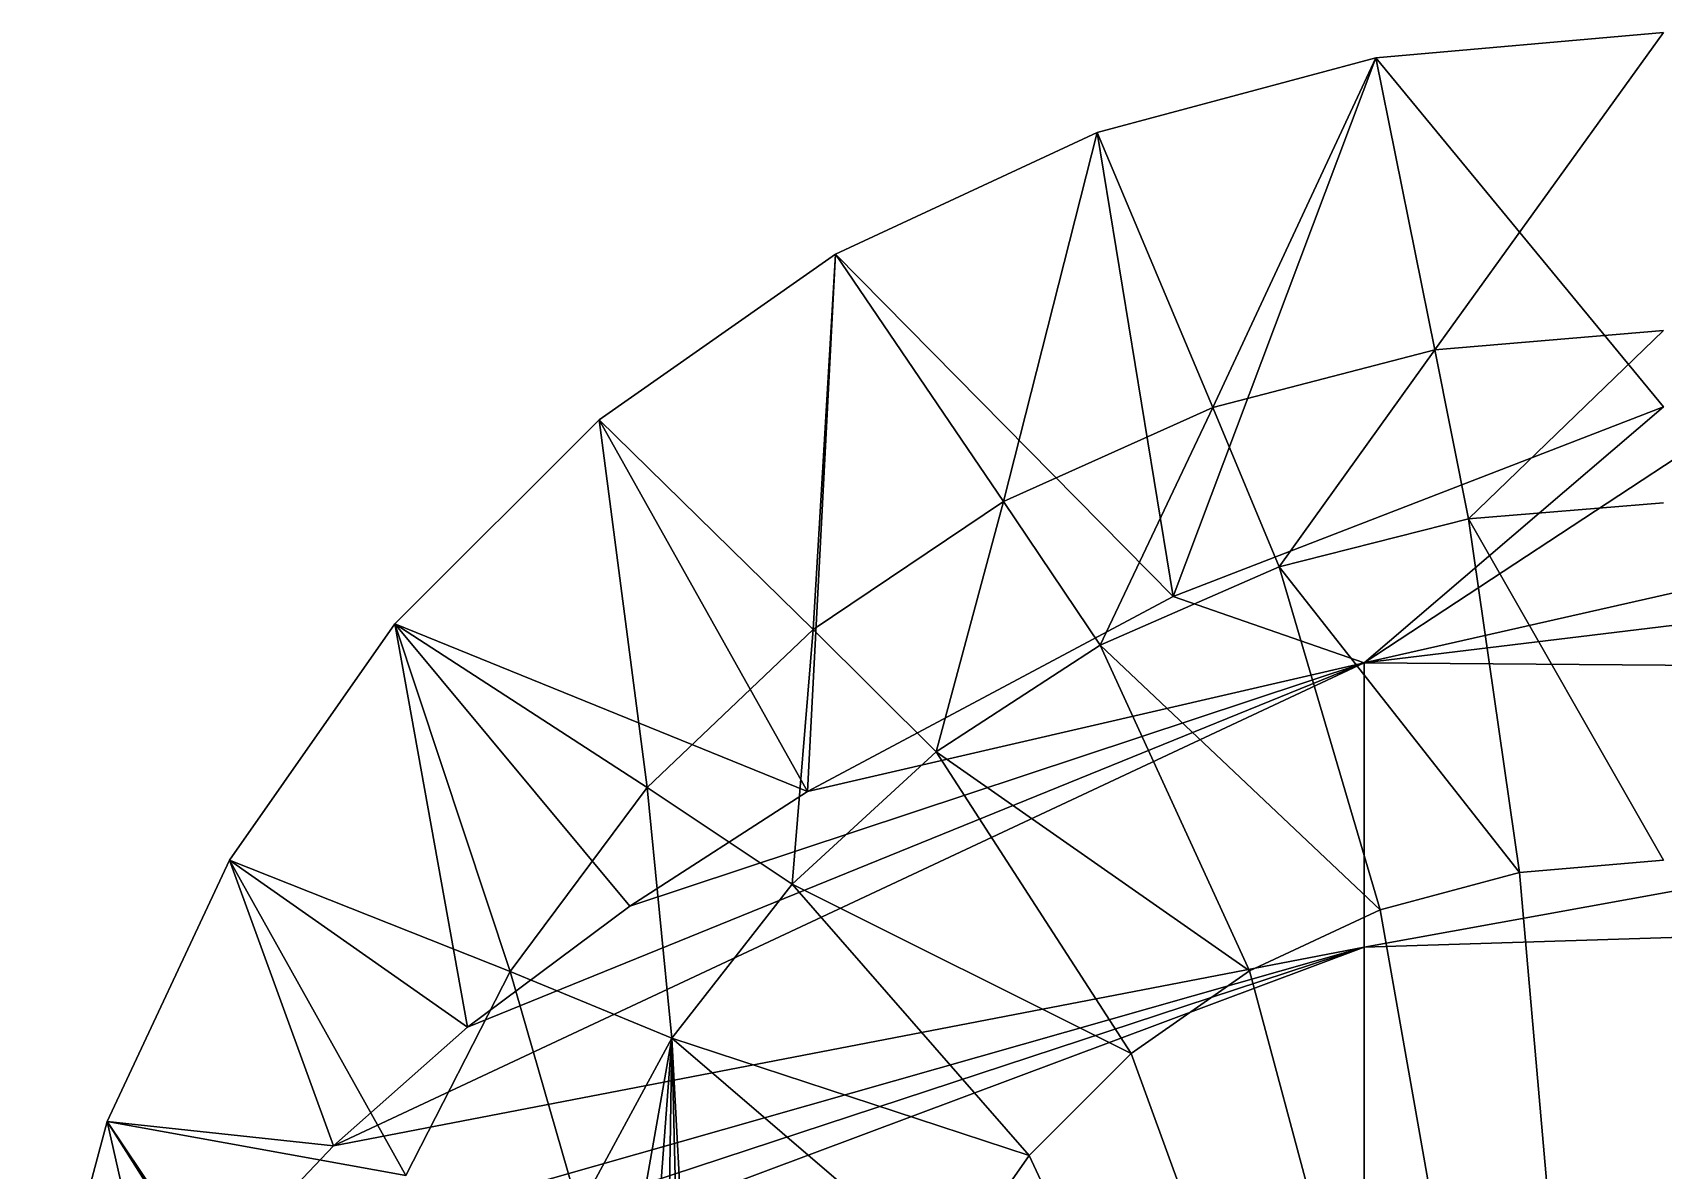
# Model space of a CAD drawing. Header units: inches. Extents: x 0 to 46333, y 12439 to 30520.
# Drawn here: x 13279.47 to 13316.98, y 16270.33 to 16296.52 of the extents above; entities that cross this region are included whole.
import ezdxf

# ---------------------------------------------------------------- set-up
doc = ezdxf.new("R2010")
doc.units = ezdxf.units.IN
doc.header["$MEASUREMENT"] = 0
doc.layers.add('DLX_FL1_LUM', color=7, linetype='Continuous', true_color=0xffd400)

msp = doc.modelspace()

# ---------------------------------------------------------------- linework, layer by layer
at = {"layer": 'DLX_FL1_LUM'}
for points in [[(13316.981, 16296.52, 0), (13310.367, 16295.941, 0)], [(13310.367, 16295.941, 0), (13316.981, 16296.52, 0)], [(13316.981, 16296.52, 0), (13311.722, 16289.218, 0)], [(13311.722, 16289.218, 0), (13316.981, 16296.52, 0)], [(13310.367, 16295.941, 0), (13303.954, 16294.224, 0)], [(13303.954, 16294.224, 0), (13310.367, 16295.941, 0)], [(13310.367, 16295.941, 0), (13305.704, 16283.544, 0)], [(13305.704, 16283.544, 0), (13310.367, 16295.941, 0)], [(13310.367, 16295.941, 0), (13306.615, 16287.894, 0)], [(13306.615, 16287.894, 0), (13310.367, 16295.941, 0)], [(13310.367, 16295.941, 0), (13311.722, 16289.218, 0)], [(13311.722, 16289.218, 0), (13310.367, 16295.941, 0)], [(13316.981, 16287.905, 0), (13310.367, 16295.941, 0)], [(13310.367, 16295.941, 0), (13316.981, 16287.905, 0)], [(13303.954, 16294.224, 0), (13297.937, 16291.418, 0)], [(13297.937, 16291.418, 0), (13303.954, 16294.224, 0)], [(13303.954, 16294.224, 0), (13301.803, 16285.729, 0)], [(13301.803, 16285.729, 0), (13303.954, 16294.224, 0)], [(13303.954, 16294.224, 0), (13306.615, 16287.894, 0)], [(13306.615, 16287.894, 0), (13303.954, 16294.224, 0)], [(13303.954, 16294.224, 0), (13305.704, 16283.544, 0)], [(13305.704, 16283.544, 0), (13303.954, 16294.224, 0)], [(13297.937, 16291.418, 0), (13292.498, 16287.61, 0)], [(13292.498, 16287.61, 0), (13297.937, 16291.418, 0)], [(13297.937, 16291.418, 0), (13297.296, 16279.056, 0)], [(13297.296, 16279.056, 0), (13297.937, 16291.418, 0)], [(13297.937, 16291.418, 0), (13297.424, 16282.784, 0)], [(13297.424, 16282.784, 0), (13297.937, 16291.418, 0)], [(13297.937, 16291.418, 0), (13301.803, 16285.729, 0)], [(13301.803, 16285.729, 0), (13297.937, 16291.418, 0)], [(13305.704, 16283.544, 0), (13297.937, 16291.418, 0)], [(13297.937, 16291.418, 0), (13305.704, 16283.544, 0)], [(13344.721, 16289.858, 0), (13310.099, 16282.014, 0)], [(13310.099, 16282.014, 0), (13344.721, 16289.858, 0)], [(13316.981, 16289.663, 0), (13311.722, 16289.218, 0)], [(13311.722, 16289.218, 0), (13316.981, 16289.663, 0)], [(13312.5, 16285.325, 0), (13316.981, 16289.663, 0)], [(13316.981, 16289.663, 0), (13312.5, 16285.325, 0)], [(13311.722, 16289.218, 0), (13306.615, 16287.894, 0)], [(13306.615, 16287.894, 0), (13311.722, 16289.218, 0)], [(13308.14, 16284.223, 0), (13311.722, 16289.218, 0)], [(13311.722, 16289.218, 0), (13308.14, 16284.223, 0)], [(13311.722, 16289.218, 0), (13312.5, 16285.325, 0)], [(13312.5, 16285.325, 0), (13311.722, 16289.218, 0)], [(13310.099, 16282.014, 0), (13320.742, 16289.012, 0)], [(13320.742, 16289.012, 0), (13310.099, 16282.014, 0)], [(13316.981, 16287.905, 0), (13305.704, 16283.544, 0)], [(13305.704, 16283.544, 0), (13316.981, 16287.905, 0)], [(13316.981, 16287.905, 0), (13310.099, 16282.014, 0)], [(13310.099, 16282.014, 0), (13316.981, 16287.905, 0)], [(13292.498, 16287.61, 0), (13287.803, 16282.915, 0)], [(13287.803, 16282.915, 0), (13292.498, 16287.61, 0)], [(13292.498, 16287.61, 0), (13297.424, 16282.784, 0)], [(13292.498, 16287.61, 0), (13293.604, 16279.144, 0)], [(13297.424, 16282.784, 0), (13292.498, 16287.61, 0)], [(13293.604, 16279.144, 0), (13292.498, 16287.61, 0)], [(13292.498, 16287.61, 0), (13297.296, 16279.056, 0)], [(13297.296, 16279.056, 0), (13292.498, 16287.61, 0)], [(13306.615, 16287.894, 0), (13301.803, 16285.729, 0)], [(13301.803, 16285.729, 0), (13306.615, 16287.894, 0)], [(13304.021, 16282.419, 0), (13306.615, 16287.894, 0)], [(13306.615, 16287.894, 0), (13304.021, 16282.419, 0)], [(13306.615, 16287.894, 0), (13308.14, 16284.223, 0)], [(13308.14, 16284.223, 0), (13306.615, 16287.894, 0)], [(13310.099, 16282.014, 0), (13344.721, 16286.222, 0)], [(13344.721, 16286.222, 0), (13310.099, 16282.014, 0)], [(13301.803, 16285.729, 0), (13297.424, 16282.784, 0)], [(13297.424, 16282.784, 0), (13301.803, 16285.729, 0)], [(13300.255, 16279.964, 0), (13301.803, 16285.729, 0)], [(13301.803, 16285.729, 0), (13300.255, 16279.964, 0)], [(13301.803, 16285.729, 0), (13304.021, 16282.419, 0)], [(13304.021, 16282.419, 0), (13301.803, 16285.729, 0)], [(13312.5, 16285.325, 0), (13316.981, 16285.696, 0)], [(13316.981, 16285.696, 0), (13312.5, 16285.325, 0)], [(13308.14, 16284.223, 0), (13312.5, 16285.325, 0)], [(13312.5, 16285.325, 0), (13308.14, 16284.223, 0)], [(13312.5, 16285.325, 0), (13316.98, 16277.475, 0)], [(13316.98, 16277.475, 0), (13312.5, 16285.325, 0)], [(13312.5, 16285.325, 0), (13313.673, 16277.187, 0)], [(13313.673, 16277.187, 0), (13312.5, 16285.325, 0)], [(13304.021, 16282.419, 0), (13308.14, 16284.223, 0)], [(13308.14, 16284.223, 0), (13304.021, 16282.419, 0)], [(13308.14, 16284.223, 0), (13313.673, 16277.187, 0)], [(13313.673, 16277.187, 0), (13308.14, 16284.223, 0)], [(13308.14, 16284.223, 0), (13310.466, 16276.327, 0)], [(13310.466, 16276.327, 0), (13308.14, 16284.223, 0)], [(13305.704, 16283.544, 0), (13297.296, 16279.056, 0)], [(13297.296, 16279.056, 0), (13305.704, 16283.544, 0)], [(13305.704, 16283.544, 0), (13310.099, 16282.014, 0)], [(13310.099, 16282.014, 0), (13305.704, 16283.544, 0)], [(13287.803, 16282.915, 0), (13283.995, 16277.476, 0)], [(13283.995, 16277.476, 0), (13287.803, 16282.915, 0)], [(13287.803, 16282.915, 0), (13293.604, 16279.144, 0)], [(13293.604, 16279.144, 0), (13287.803, 16282.915, 0)], [(13287.803, 16282.915, 0), (13290.451, 16274.914, 0)], [(13290.451, 16274.914, 0), (13287.803, 16282.915, 0)], [(13287.803, 16282.915, 0), (13289.476, 16273.626, 0)], [(13297.296, 16279.056, 0), (13287.803, 16282.915, 0)], [(13293.205, 16276.411, 0), (13287.803, 16282.915, 0)], [(13287.803, 16282.915, 0), (13297.296, 16279.056, 0)], [(13289.476, 16273.626, 0), (13287.803, 16282.915, 0)], [(13287.803, 16282.915, 0), (13293.205, 16276.411, 0)], [(13297.424, 16282.784, 0), (13293.604, 16279.144, 0)], [(13293.604, 16279.144, 0), (13297.424, 16282.784, 0)], [(13296.942, 16276.922, 0), (13297.424, 16282.784, 0)], [(13297.424, 16282.784, 0), (13296.942, 16276.922, 0)], [(13297.424, 16282.784, 0), (13300.255, 16279.964, 0)], [(13300.255, 16279.964, 0), (13297.424, 16282.784, 0)], [(13300.255, 16279.964, 0), (13304.021, 16282.419, 0)], [(13304.021, 16282.419, 0), (13300.255, 16279.964, 0)], [(13304.021, 16282.419, 0), (13310.466, 16276.327, 0)], [(13304.021, 16282.419, 0), (13307.458, 16274.924, 0)], [(13310.466, 16276.327, 0), (13304.021, 16282.419, 0)], [(13307.458, 16274.924, 0), (13304.021, 16282.419, 0)], [(13286.387, 16270.901, 0), (13310.099, 16282.014, 0)], [(13310.099, 16282.014, 0), (13286.387, 16270.901, 0)], [(13289.476, 16273.626, 0), (13310.099, 16282.014, 0)], [(13310.099, 16282.014, 0), (13289.476, 16273.626, 0)], [(13293.205, 16276.411, 0), (13310.099, 16282.014, 0)], [(13310.099, 16282.014, 0), (13293.205, 16276.411, 0)], [(13310.099, 16282.014, 0), (13297.296, 16279.056, 0)], [(13297.296, 16279.056, 0), (13310.099, 16282.014, 0)], [(13344.721, 16281.744, 0), (13310.099, 16282.014, 0)], [(13310.099, 16282.014, 0), (13310.099, 16275.474, 0)], [(13310.099, 16282.014, 0), (13344.721, 16281.744, 0)], [(13310.099, 16275.474, 0), (13310.099, 16282.014, 0)], [(13310.099, 16275.474, 0), (13344.721, 16281.744, 0)], [(13344.721, 16281.744, 0), (13310.099, 16275.474, 0)], [(13296.942, 16276.922, 0), (13300.255, 16279.964, 0)], [(13300.255, 16279.964, 0), (13296.942, 16276.922, 0)], [(13300.255, 16279.964, 0), (13307.458, 16274.924, 0)], [(13307.458, 16274.924, 0), (13300.255, 16279.964, 0)], [(13300.255, 16279.964, 0), (13304.739, 16273.021, 0)], [(13304.739, 16273.021, 0), (13300.255, 16279.964, 0)], [(13293.604, 16279.144, 0), (13290.451, 16274.914, 0)], [(13290.451, 16274.914, 0), (13293.604, 16279.144, 0)], [(13297.296, 16279.056, 0), (13293.205, 16276.411, 0)], [(13293.205, 16276.411, 0), (13297.296, 16279.056, 0)], [(13294.176, 16273.376, 0), (13293.604, 16279.144, 0)], [(13293.604, 16279.144, 0), (13296.942, 16276.922, 0)], [(13296.942, 16276.922, 0), (13293.604, 16279.144, 0)], [(13293.604, 16279.144, 0), (13294.176, 16273.376, 0)], [(13283.995, 16277.476, 0), (13281.188, 16271.46, 0)], [(13281.188, 16271.46, 0), (13283.995, 16277.476, 0)], [(13283.995, 16277.476, 0), (13290.451, 16274.914, 0)], [(13290.451, 16274.914, 0), (13283.995, 16277.476, 0)], [(13283.995, 16277.476, 0), (13288.055, 16270.212, 0)], [(13288.055, 16270.212, 0), (13283.995, 16277.476, 0)], [(13289.476, 16273.626, 0), (13283.995, 16277.476, 0)], [(13283.995, 16277.476, 0), (13286.387, 16270.901, 0)], [(13286.387, 16270.901, 0), (13283.995, 16277.476, 0)], [(13283.995, 16277.476, 0), (13289.476, 16273.626, 0)], [(13313.673, 16277.187, 0), (13316.98, 16277.475, 0)], [(13316.98, 16277.475, 0), (13313.673, 16277.187, 0)], [(13310.466, 16276.327, 0), (13313.673, 16277.187, 0)], [(13313.673, 16277.187, 0), (13310.466, 16276.327, 0)], [(13316.979, 16239.387, 0), (13313.673, 16277.187, 0)], [(13313.673, 16277.187, 0), (13316.979, 16239.387, 0)], [(13294.176, 16273.376, 0), (13296.942, 16276.922, 0)], [(13296.942, 16276.922, 0), (13294.176, 16273.376, 0)], [(13296.942, 16276.922, 0), (13304.739, 16273.021, 0)], [(13304.739, 16273.021, 0), (13296.942, 16276.922, 0)], [(13296.942, 16276.922, 0), (13302.391, 16270.673, 0)], [(13302.391, 16270.673, 0), (13296.942, 16276.922, 0)], [(13293.205, 16276.411, 0), (13289.476, 16273.626, 0)], [(13289.476, 16273.626, 0), (13293.205, 16276.411, 0)], [(13307.458, 16274.924, 0), (13310.466, 16276.327, 0)], [(13310.466, 16276.327, 0), (13307.458, 16274.924, 0)], [(13344.721, 16276.562, 0), (13310.099, 16275.474, 0)], [(13310.099, 16275.474, 0), (13344.721, 16276.562, 0)], [(13316.979, 16239.387, 0), (13310.466, 16276.327, 0)], [(13310.466, 16276.327, 0), (13316.979, 16239.387, 0)], [(13281.248, 16264.668, 0), (13310.099, 16275.474, 0)], [(13310.099, 16275.474, 0), (13281.248, 16264.668, 0)], [(13282.339, 16266.334, 0), (13310.099, 16275.474, 0)], [(13310.099, 16275.474, 0), (13282.339, 16266.334, 0)], [(13310.099, 16275.474, 0), (13283.56, 16267.911, 0)], [(13283.56, 16267.911, 0), (13310.099, 16275.474, 0)], [(13286.387, 16270.901, 0), (13310.099, 16275.474, 0)], [(13310.099, 16275.474, 0), (13286.387, 16270.901, 0)], [(13310.099, 16275.474, 0), (13310.099, 16267.364, 0)], [(13310.099, 16267.364, 0), (13310.099, 16275.474, 0)], [(13290.451, 16274.914, 0), (13288.055, 16270.212, 0)], [(13288.055, 16270.212, 0), (13290.451, 16274.914, 0)], [(13290.451, 16274.914, 0), (13294.176, 16273.376, 0)], [(13292.03, 16269.426, 0), (13290.451, 16274.914, 0)], [(13294.176, 16273.376, 0), (13290.451, 16274.914, 0)], [(13290.451, 16274.914, 0), (13292.03, 16269.426, 0)], [(13304.739, 16273.021, 0), (13307.458, 16274.924, 0)], [(13307.458, 16274.924, 0), (13304.739, 16273.021, 0)], [(13316.979, 16239.387, 0), (13307.458, 16274.924, 0)], [(13307.458, 16274.924, 0), (13316.979, 16239.387, 0)], [(13289.476, 16273.626, 0), (13286.387, 16270.901, 0)], [(13286.387, 16270.901, 0), (13289.476, 16273.626, 0)], [(13292.03, 16269.426, 0), (13294.176, 16273.376, 0)], [(13294.176, 16273.376, 0), (13292.03, 16269.426, 0)], [(13293.282, 16268.328, 0), (13294.176, 16273.376, 0)], [(13294.176, 16273.376, 0), (13293.282, 16268.328, 0)], [(13293.803, 16268.456, 0), (13294.176, 16273.376, 0)], [(13294.176, 16273.376, 0), (13293.803, 16268.456, 0)], [(13294.098, 16268.397, 0), (13294.176, 16273.376, 0)], [(13294.176, 16273.376, 0), (13294.098, 16268.397, 0)], [(13294.176, 16273.376, 0), (13294.294, 16268.264, 0)], [(13294.459, 16268.05, 0), (13294.176, 16273.376, 0)], [(13294.294, 16268.264, 0), (13294.176, 16273.376, 0)], [(13300.487, 16267.954, 0), (13294.176, 16273.376, 0)], [(13294.176, 16273.376, 0), (13294.459, 16268.05, 0)], [(13294.176, 16273.376, 0), (13302.391, 16270.673, 0)], [(13294.176, 16273.376, 0), (13300.487, 16267.954, 0)], [(13302.391, 16270.673, 0), (13294.176, 16273.376, 0)], [(13302.391, 16270.673, 0), (13304.739, 16273.021, 0)], [(13304.739, 16273.021, 0), (13302.391, 16270.673, 0)], [(13316.979, 16239.387, 0), (13304.739, 16273.021, 0)], [(13304.739, 16273.021, 0), (13316.979, 16239.387, 0)], [(13281.188, 16271.46, 0), (13279.47, 16265.047, 0)], [(13279.47, 16265.047, 0), (13281.188, 16271.46, 0)], [(13285.906, 16263.992, 0), (13281.188, 16271.46, 0)], [(13288.055, 16270.212, 0), (13281.188, 16271.46, 0)], [(13281.188, 16271.46, 0), (13285.906, 16263.992, 0)], [(13281.188, 16271.46, 0), (13288.055, 16270.212, 0)], [(13286.387, 16270.901, 0), (13281.188, 16271.46, 0)], [(13281.188, 16271.46, 0), (13282.339, 16266.334, 0)], [(13283.56, 16267.911, 0), (13281.188, 16271.46, 0)], [(13281.188, 16271.46, 0), (13286.387, 16270.901, 0)], [(13282.339, 16266.334, 0), (13281.188, 16271.46, 0)], [(13281.188, 16271.46, 0), (13283.56, 16267.911, 0)], [(13286.387, 16270.901, 0), (13283.56, 16267.911, 0)], [(13283.56, 16267.911, 0), (13286.387, 16270.901, 0)], [(13300.487, 16267.954, 0), (13302.391, 16270.673, 0)], [(13302.391, 16270.673, 0), (13300.487, 16267.954, 0)], [(13316.979, 16239.387, 0), (13302.391, 16270.673, 0)], [(13302.391, 16270.673, 0), (13316.979, 16239.387, 0)]]:
    msp.add_polyline3d(points, dxfattribs=at)

doc.saveas('drawing.dxf')
